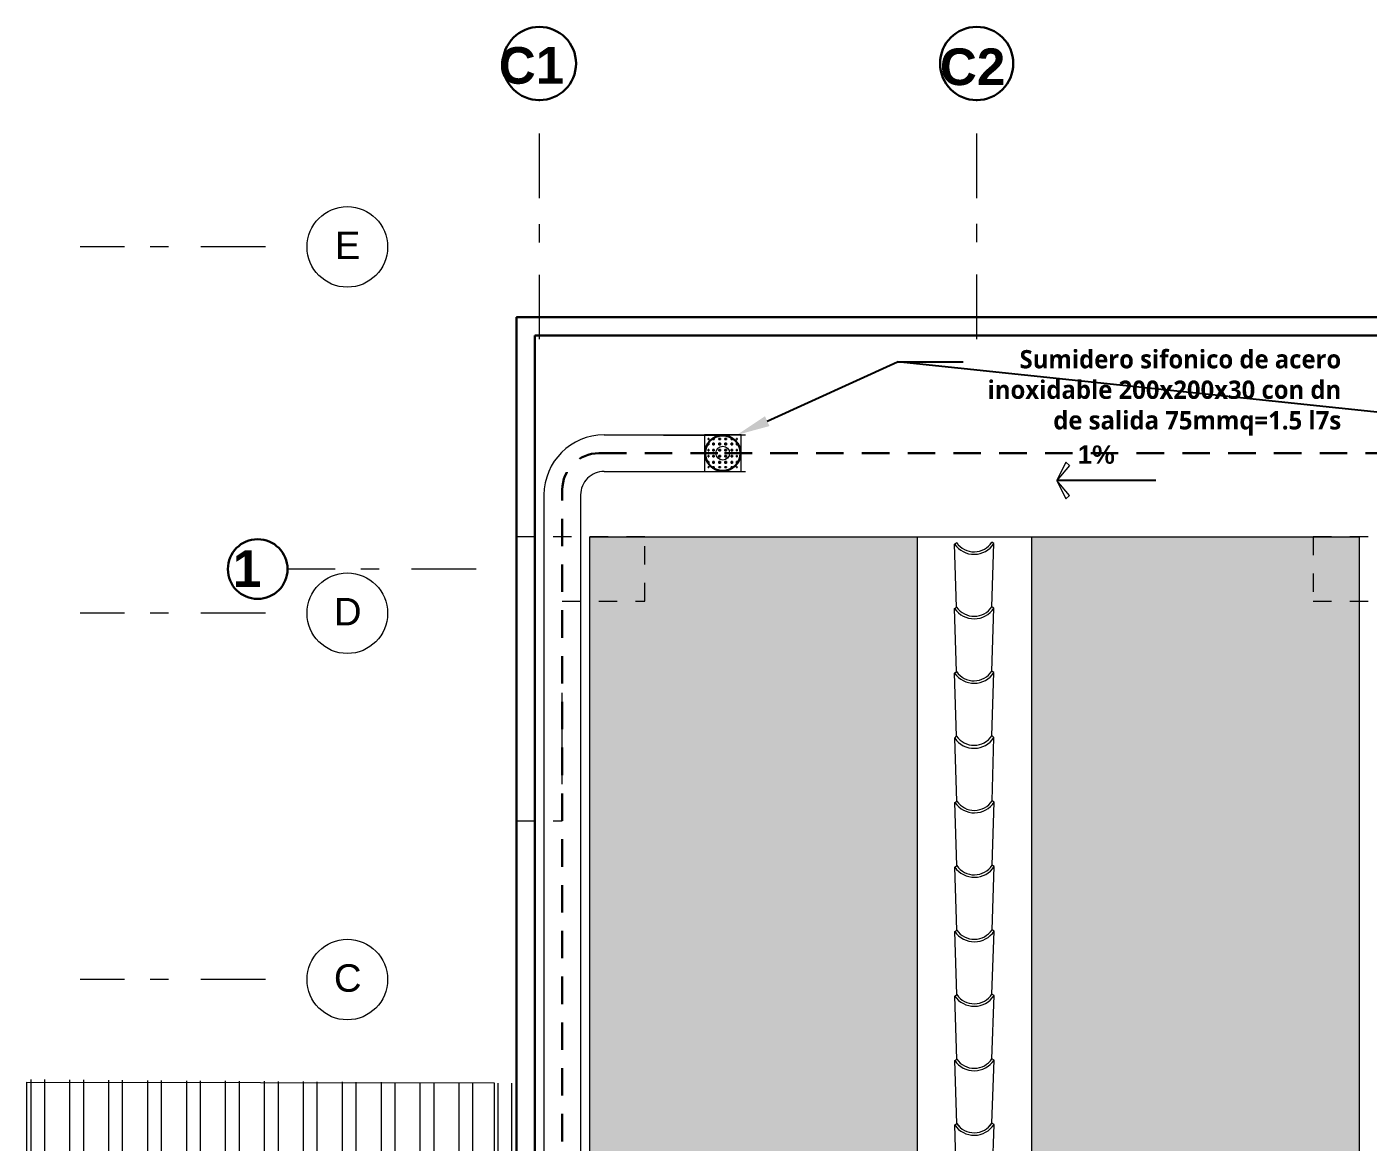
# Model space of a CAD drawing. Header units: metres. Extents: x 27 to 147, y -173 to 8.
# Drawn here: x 52.25 to 59.58, y -12.35 to -6.26 of the extents above; entities that cross this region are included whole.
import ezdxf
from ezdxf import colors
from ezdxf.entities.mleader import LeaderData, LeaderLine
from ezdxf.math import Vec2, Vec3

# ---------------------------------------------------------------- set-up
doc = ezdxf.new("R2010")
doc.units = ezdxf.units.M
for name, pattern in [('CENTER2', [28.575000000000003, 19.05, -3.175000000000001, 3.175000000000001, -3.175000000000001]), ('DASHED2', [0.375, 0.25, -0.125]), ('Dot & Dashed', [0.670277762413025, 0.352777767181396, -0.176388883590699, 0, -0.14111111164093]), ('HIDDEN2', [0.1875, 0.125, -0.0625])]:
    doc.linetypes.add(name, pattern=pattern)
for name, color, linetype, lineweight in [('2D Drafting - General_Pen_No__46', 7, 'Continuous', 25), ('Cotas varias El', 253, 'Continuous', 13), ('Drawing & Figure_Pen_No__1', 7, 'Continuous', 13), ('Equipamiento SR', 23, 'Continuous', 0), ('GRAFO 0 BLANCO', 7, 'Continuous', 0), ('grafo 2', 31, 'Continuous', 20), ('GRAFO 3', 22, 'Continuous', 30), ('GRAFO 4', 7, 'Continuous', 30), ('GRAFO01', 7, 'Continuous', 0), ('GRfo 3', 7, 'Continuous', 30), ('I.S. CANALETAS', 12, 'Continuous', 0), ('Interior - Mobiliario', 7, 'Continuous', 5), ('letras sr', 7, 'Continuous', 5), ('linea0016', 144, 'HIDDEN2', 9), ('Lineas Referencia', 73, 'Continuous', 13), ('Mobiliario interno', 251, 'Continuous', 0), ('teja andina', 252, 'Continuous', 0), ('TEJAS ANDINA', 253, 'Continuous', 0)]:
    doc.layers.add(name, color=color, linetype=linetype, lineweight=lineweight)
for name, color, linetype, lineweight, true_color in [('Drawing & Figure_Pen_No__167', 7, 'Continuous', 13, 0x6a6a6a), ('Interior - Mobiliario _Pluma_Nº__3', 7, 'Continuous', 18, 0xff6600), ('Mobiliario', 7, 'Continuous', 0, 0x7f7f7f)]:
    doc.layers.add(name, color=color, linetype=linetype, lineweight=lineweight, true_color=true_color)
doc.styles.add('GENERATED_STYLE_1', font='arialbd.ttf')
doc.styles.add('GENERATED_STYLE_2', font='arial.ttf')
doc.styles.get("Standard").update_dxf_attribs({"font": 'arial.ttf'})

# ---------------------------------------------------------------- blocks, each defined once
blk = doc.blocks.new('A$C295C7585')
at = {"layer": 'Mobiliario', "lineweight": 15}
for p, q in [((1.374978025502969, 3.076203088460716), (1.513853283491699, 3.40416242087349)), ((1.513853283491699, 3.40416242087349), (1.527648820229842, 3.406546360073889)), ((1.556330874160267, 2.995064099900674), (1.716417933508637, 3.313533070731637)), ((1.716417933508637, 3.313533070731637), (1.70900166888714, 3.325407371513847)), ((1.222307230775641, 2.745859816847769), (1.36118248876528, 3.073819149260316)), ((1.36118248876528, 3.073819149260316), (1.374978025502969, 3.076203088460716)), ((1.403660079433394, 2.6647208282875), (1.563747138781764, 2.983189799118463)), ((1.563747138781764, 2.983189799118463), (1.556330874160267, 2.995064099900674)), ((1.069636436049223, 2.415516545234141), (1.208511694038407, 2.743475877646915)), ((1.208511694038407, 2.743475877646915), (1.222307230776096, 2.745859816847542)), ((1.250989284706975, 2.334377556673871), (1.411076344054891, 2.652846527505289)), ((1.411076344054891, 2.652846527505289), (1.403660079433394, 2.6647208282875)), ((0.9169656413223493, 2.085173273620967), (1.055840899311079, 2.413132606033741)), ((1.055840899311079, 2.413132606033741), (1.069636436048768, 2.415516545234595)), ((1.098318489980102, 2.004034285060698), (1.258405549328472, 2.322503255891888)), ((1.258405549328472, 2.322503255891888), (1.25098928470652, 2.334377556674326)), ((0.7650785429282223, 1.751017721853714), (0.9031190902182971, 2.079350511766734)), ((0.9031190902182971, 2.079350511766734), (0.9169656413223493, 2.085173273620967)), ((0.94643139158552, 1.66987873329299), (1.10492039455994, 1.989062689736784)), ((1.10492039455994, 1.989062689736784), (1.098439325062163, 2.004274668164622)), ((0.612407748201349, 1.420674450239858), (0.7512830061905333, 1.748633782652632)), ((0.7512830061905333, 1.748633782652632), (0.7650785429282223, 1.751017721853486)), ((0.953847656207472, 1.658004432511007), (0.94643139158552, 1.66987873329299)), ((0.7937605968586467, 1.339535461679816), (0.953847656207472, 1.658004432511007)), ((0.4597369534749305, 1.090331178626684), (0.5986122114636601, 1.418290511039459)), ((0.5986122114636601, 1.418290511039459), (0.6124077482018038, 1.420674450240085)), ((0.6410898021322282, 1.009192190066642), (0.8011768614805987, 1.327661160897833)), ((0.8011768614805987, 1.327661160897833), (0.7937605968591015, 1.339535461679816)), ((0.3070661587476025, 0.7599879070137376), (0.4459414167367868, 1.087947239426285)), ((0.4459414167367868, 1.087947239426285), (0.4597369534749305, 1.090331178626911)), ((0.4884190074053549, 0.6788489184534683), (0.6485060667537255, 0.997317889284659)), ((0.6485060667537255, 0.997317889284659), (0.6410898021322282, 1.009192190066642)), ((0.1543953640207292, 0.4296446354001091), (0.2932706220099135, 0.757603967813111)), ((0.2932706220099135, 0.757603967813111), (0.3070661587480572, 0.7599879070135103)), ((0.3357482126784817, 0.3485056468398398), (0.4958352720268522, 0.6669746176712579)), ((0.4958352720268522, 0.6669746176712579), (0.4884190074053549, 0.6788489184534683)), ((0.001724569293855893, 0.09930136378693533), (0.1405998272830402, 0.4272606961997099)), ((0.1405998272830402, 0.4272606961997099), (0.1543953640207292, 0.4296446354007912)), ((0.1830774179516084, 0.01816237522666597), (0.3431644773004336, 0.3366313460578567)), ((0.3431644773004336, 0.3366313460578567), (0.3357482126784817, 0.3485056468402945))]:
    blk.add_line(p, q, dxfattribs=at)
for centre, radius, start, end in [((1.64559542193274, 3.42692813519011), 0.1336946849706216, 189.8041789864884, 301.9874291323811), ((1.64559542193274, 3.42692813519011), 0.1196946849706216, 189.8041789864884, 301.9874291323811), ((1.492924627205866, 3.096584863576936), 0.1336946849706216, 189.8041789864884, 301.9874291323811), ((1.492924627205866, 3.096584863576936), 0.1196946849706216, 189.8041789864884, 301.9874291323811), ((1.340253832479448, 2.766241591963535), 0.1336946849706216, 189.8041789864884, 301.9874291323811), ((1.340253832479448, 2.766241591963535), 0.1196946849706216, 189.8041789864884, 301.9874291323811), ((1.187583037752574, 2.435898320350134), 0.1336946849706216, 189.8041789864884, 301.9874291323811), ((1.187583037752574, 2.435898320350134), 0.1196946849706216, 189.8041789864884, 301.9874291323811), ((1.034204698330086, 2.101672659223368), 0.1329726096647947, 189.6640148896703, 302.1275932302208), ((1.034912243024337, 2.105555048736051), 0.1196946849706216, 189.8041789864884, 301.9874291323811), ((0.8830251446311195, 1.77139949696948), 0.1336946849706216, 189.8041789864884, 301.9874291323811), ((0.8830251446311195, 1.77139949696948), 0.1196946849706216, 189.8041789864884, 301.9874291323811), ((0.7303543499047009, 1.441056225356306), 0.1336946849706216, 189.8041789864884, 301.9874291323811), ((0.7303543499047009, 1.441056225356306), 0.1196946849706216, 189.8041789864884, 301.9874291323811), ((0.5776835551778277, 1.110712953743132), 0.1336946849706216, 189.8041789864884, 301.9874291323811), ((0.5776835551778277, 1.110712953743132), 0.1196946849706216, 189.8041789864884, 301.9874291323811), ((0.4250127604509544, 0.7803696821295034), 0.1336946849706216, 189.8041789864884, 301.9874291323811), ((0.4250127604509544, 0.7803696821295034), 0.1196946849706216, 189.8041789864884, 301.9874291323811), ((0.2723419657240811, 0.4500264105163296), 0.1336946849706216, 189.8041789864884, 301.9874291323811), ((0.2723419657240811, 0.4500264105163296), 0.1196946849706216, 189.8041789864884, 301.9874291323811), ((0.1196711709962983, 0.119683138902019), 0.1196946849706216, 189.8041789864884, 301.9874291323811)]:
    blk.add_arc(centre, radius, start, end, dxfattribs=at)
blk = doc.blocks.new('Red 18')
at = {"layer": 'GRAFO 0 BLANCO', "linetype": 'Continuous'}
for p, q in [((0.05, 0.2041666666666667), (0.04583333333333334, 0.2041666666666667)), ((0.04583333333333334, 0.2041666666666667), (0.04583333333333334, 0.2)), ((0.04583333333333334, 0.2), (0.04583333333333334, 0.2041666666666667)), ((0.04583333333333334, 0.2041666666666667), (0.05, 0.2041666666666667)), ((0.04583333333333334, 0.2), (0.05, 0.2)), ((0.05, 0.2), (0.04583333333333334, 0.2)), ((0.05, 0.1791666666666666), (0.04583333333333334, 0.1791666666666666)), ((0.04583333333333334, 0.1791666666666666), (0.04583333333333334, 0.1708333333333333)), ((0.04583333333333334, 0.1708333333333333), (0.04583333333333334, 0.1791666666666666)), ((0.04583333333333334, 0.1791666666666666), (0.05, 0.1791666666666666)), ((0.04583333333333334, 0.1708333333333333), (0.05, 0.1708333333333333)), ((0.05, 0.1708333333333333), (0.04583333333333334, 0.1708333333333333)), ((0.05, 0.2), (0.05, 0.2041666666666667)), ((0.05, 0.2041666666666667), (0.05, 0.2)), ((0.05, 0.1708333333333333), (0.05, 0.1791666666666666)), ((0.05, 0.1791666666666666), (0.05, 0.1708333333333333)), ((0.07916666666666668, 0.2041666666666667), (0.07083333333333333, 0.2041666666666667)), ((0.07083333333333333, 0.2041666666666667), (0.07083333333333333, 0.2)), ((0.07083333333333333, 0.2041666666666667), (0.07916666666666668, 0.2041666666666667)), ((0.07083333333333333, 0.2), (0.07083333333333333, 0.2041666666666667)), ((0.07083333333333333, 0.2), (0.07916666666666668, 0.2)), ((0.07916666666666668, 0.2), (0.07083333333333333, 0.2)), ((0.07916666666666668, 0.1791666666666666), (0.07083333333333333, 0.1791666666666666)), ((0.07083333333333333, 0.1791666666666666), (0.07083333333333333, 0.1708333333333333)), ((0.07083333333333333, 0.1708333333333333), (0.07083333333333333, 0.1791666666666666)), ((0.07083333333333333, 0.1791666666666666), (0.07916666666666668, 0.1791666666666666)), ((0.07083333333333333, 0.1708333333333333), (0.07916666666666668, 0.1708333333333333)), ((0.07916666666666668, 0.1708333333333333), (0.07083333333333333, 0.1708333333333333)), ((0.07916666666666668, 0.2), (0.07916666666666668, 0.2041666666666667)), ((0.07916666666666668, 0.2041666666666667), (0.07916666666666668, 0.2)), ((0.07916666666666668, 0.1708333333333333), (0.07916666666666668, 0.1791666666666666)), ((0.07916666666666668, 0.1791666666666666), (0.07916666666666668, 0.1708333333333333)), ((0.1125, 0.2041666666666667), (0.1041666666666667, 0.2041666666666667)), ((0.1041666666666667, 0.2041666666666667), (0.1041666666666667, 0.2)), ((0.1041666666666667, 0.2041666666666667), (0.1125, 0.2041666666666667)), ((0.1041666666666667, 0.2), (0.1041666666666667, 0.2041666666666667)), ((0.1041666666666667, 0.2), (0.1125, 0.2)), ((0.1125, 0.2), (0.1041666666666667, 0.2)), ((0.1125, 0.1791666666666666), (0.1041666666666667, 0.1791666666666666)), ((0.1041666666666667, 0.1791666666666666), (0.1041666666666667, 0.1708333333333333)), ((0.1041666666666667, 0.1708333333333333), (0.1041666666666667, 0.1791666666666666)), ((0.1041666666666667, 0.1791666666666666), (0.1125, 0.1791666666666666)), ((0.1041666666666667, 0.1708333333333333), (0.1125, 0.1708333333333333)), ((0.1125, 0.1708333333333333), (0.1041666666666667, 0.1708333333333333)), ((0.1125, 0.2), (0.1125, 0.2041666666666667)), ((0.1125, 0.2041666666666667), (0.1125, 0.2)), ((0.1125, 0.1708333333333333), (0.1125, 0.1791666666666666)), ((0.1125, 0.1791666666666666), (0.1125, 0.1708333333333333)), ((0.1458333333333333, 0.2041666666666667), (0.1375, 0.2041666666666667)), ((0.1375, 0.2041666666666667), (0.1375, 0.2)), ((0.1375, 0.2041666666666667), (0.1458333333333333, 0.2041666666666667)), ((0.1375, 0.2), (0.1375, 0.2041666666666667)), ((0.1375, 0.2), (0.1458333333333333, 0.2)), ((0.1458333333333333, 0.2), (0.1375, 0.2)), ((0.1458333333333333, 0.1791666666666666), (0.1375, 0.1791666666666666)), ((0.1375, 0.1791666666666666), (0.1375, 0.1708333333333333)), ((0.1375, 0.1708333333333333), (0.1375, 0.1791666666666666)), ((0.1375, 0.1791666666666666), (0.1458333333333333, 0.1791666666666666)), ((0.1375, 0.1708333333333333), (0.1458333333333333, 0.1708333333333333)), ((0.1458333333333333, 0.1708333333333333), (0.1375, 0.1708333333333333)), ((0.1458333333333333, 0.2), (0.1458333333333333, 0.2041666666666667)), ((0.1458333333333333, 0.2041666666666667), (0.1458333333333333, 0.2)), ((0.1458333333333333, 0.1708333333333333), (0.1458333333333333, 0.1791666666666666)), ((0.1458333333333333, 0.1791666666666666), (0.1458333333333333, 0.1708333333333333)), ((0.1791666666666666, 0.2041666666666667), (0.1708333333333333, 0.2041666666666667)), ((0.1708333333333333, 0.2041666666666667), (0.1708333333333333, 0.2)), ((0.1708333333333333, 0.2041666666666667), (0.1791666666666666, 0.2041666666666667)), ((0.1708333333333333, 0.2), (0.1708333333333333, 0.2041666666666667)), ((0.1708333333333333, 0.2), (0.1791666666666666, 0.2)), ((0.1791666666666666, 0.2), (0.1708333333333333, 0.2)), ((0.1791666666666666, 0.1791666666666666), (0.1708333333333333, 0.1791666666666666)), ((0.1708333333333333, 0.1791666666666666), (0.1708333333333333, 0.1708333333333333)), ((0.1708333333333333, 0.1708333333333333), (0.1708333333333333, 0.1791666666666666)), ((0.1708333333333333, 0.1791666666666666), (0.1791666666666666, 0.1791666666666666)), ((0.1708333333333333, 0.1708333333333333), (0.1791666666666666, 0.1708333333333333)), ((0.1791666666666666, 0.1708333333333333), (0.1708333333333333, 0.1708333333333333)), ((0.1791666666666666, 0.2), (0.1791666666666666, 0.2041666666666667)), ((0.1791666666666666, 0.2041666666666667), (0.1791666666666666, 0.2)), ((0.1791666666666666, 0.1708333333333333), (0.1791666666666666, 0.1791666666666666)), ((0.1791666666666666, 0.1791666666666666), (0.1791666666666666, 0.1708333333333333)), ((0.2041666666666667, 0.2041666666666667), (0.2, 0.2041666666666667)), ((0.2, 0.2041666666666667), (0.2, 0.2)), ((0.2, 0.2), (0.2, 0.2041666666666667)), ((0.2, 0.2041666666666667), (0.2041666666666667, 0.2041666666666667)), ((0.2, 0.2), (0.2041666666666667, 0.2)), ((0.2041666666666667, 0.2), (0.2, 0.2)), ((0.2041666666666667, 0.1791666666666666), (0.2, 0.1791666666666666)), ((0.2, 0.1791666666666666), (0.2, 0.1708333333333333)), ((0.2, 0.1708333333333333), (0.2, 0.1791666666666666)), ((0.2, 0.1791666666666666), (0.2041666666666667, 0.1791666666666666)), ((0.2, 0.1708333333333333), (0.2041666666666667, 0.1708333333333333)), ((0.2041666666666667, 0.1708333333333333), (0.2, 0.1708333333333333)), ((0.2041666666666667, 0.2), (0.2041666666666667, 0.2041666666666667)), ((0.2041666666666667, 0.2041666666666667), (0.2041666666666667, 0.2)), ((0.2041666666666667, 0.1708333333333333), (0.2041666666666667, 0.1791666666666666)), ((0.2041666666666667, 0.1791666666666666), (0.2041666666666667, 0.1708333333333333)), ((0.05, 0.1458333333333333), (0.04583333333333334, 0.1458333333333333)), ((0.04583333333333334, 0.1458333333333333), (0.04583333333333334, 0.1375)), ((0.04583333333333334, 0.1375), (0.04583333333333334, 0.1458333333333333)), ((0.04583333333333334, 0.1458333333333333), (0.05, 0.1458333333333333)), ((0.04583333333333334, 0.1375), (0.05, 0.1375)), ((0.05, 0.1375), (0.04583333333333334, 0.1375)), ((0.05, 0.1125), (0.04583333333333334, 0.1125)), ((0.04583333333333334, 0.1125), (0.04583333333333334, 0.1041666666666667)), ((0.04583333333333334, 0.1041666666666667), (0.04583333333333334, 0.1125)), ((0.04583333333333334, 0.1125), (0.05, 0.1125)), ((0.04583333333333334, 0.1041666666666667), (0.05, 0.1041666666666667)), ((0.05, 0.1041666666666667), (0.04583333333333334, 0.1041666666666667)), ((0.05, 0.07916666666666668), (0.04583333333333334, 0.07916666666666668)), ((0.04583333333333334, 0.07916666666666668), (0.04583333333333334, 0.07083333333333333)), ((0.04583333333333334, 0.07083333333333333), (0.04583333333333334, 0.07916666666666668)), ((0.04583333333333334, 0.07916666666666668), (0.05, 0.07916666666666668)), ((0.05, 0.1375), (0.05, 0.1458333333333333)), ((0.05, 0.1458333333333333), (0.05, 0.1375)), ((0.05, 0.1041666666666667), (0.05, 0.1125)), ((0.05, 0.1125), (0.05, 0.1041666666666667)), ((0.05, 0.07083333333333333), (0.05, 0.07916666666666668)), ((0.05, 0.07916666666666668), (0.05, 0.07083333333333333)), ((0.07916666666666668, 0.1458333333333333), (0.07083333333333333, 0.1458333333333333)), ((0.07083333333333333, 0.1458333333333333), (0.07083333333333333, 0.1375)), ((0.07083333333333333, 0.1375), (0.07083333333333333, 0.1458333333333333)), ((0.07083333333333333, 0.1458333333333333), (0.07916666666666668, 0.1458333333333333)), ((0.07083333333333333, 0.1375), (0.07916666666666668, 0.1375)), ((0.07916666666666668, 0.1375), (0.07083333333333333, 0.1375)), ((0.07916666666666668, 0.1125), (0.07083333333333333, 0.1125)), ((0.07083333333333333, 0.1125), (0.07083333333333333, 0.1041666666666667)), ((0.07083333333333333, 0.1041666666666667), (0.07083333333333333, 0.1125)), ((0.07083333333333333, 0.1125), (0.07916666666666668, 0.1125)), ((0.07083333333333333, 0.1041666666666667), (0.07916666666666668, 0.1041666666666667)), ((0.07916666666666668, 0.1041666666666667), (0.07083333333333333, 0.1041666666666667)), ((0.07916666666666668, 0.07916666666666668), (0.07083333333333333, 0.07916666666666668)), ((0.07083333333333333, 0.07916666666666668), (0.07083333333333333, 0.07083333333333333)), ((0.07083333333333333, 0.07083333333333333), (0.07083333333333333, 0.07916666666666668)), ((0.07083333333333333, 0.07916666666666668), (0.07916666666666668, 0.07916666666666668)), ((0.07916666666666668, 0.1375), (0.07916666666666668, 0.1458333333333333)), ((0.07916666666666668, 0.1458333333333333), (0.07916666666666668, 0.1375)), ((0.07916666666666668, 0.1041666666666667), (0.07916666666666668, 0.1125)), ((0.07916666666666668, 0.1125), (0.07916666666666668, 0.1041666666666667)), ((0.07916666666666668, 0.07083333333333333), (0.07916666666666668, 0.07916666666666668)), ((0.07916666666666668, 0.07916666666666668), (0.07916666666666668, 0.07083333333333333)), ((0.1125, 0.1458333333333333), (0.1041666666666667, 0.1458333333333333)), ((0.1041666666666667, 0.1458333333333333), (0.1041666666666667, 0.1375)), ((0.1041666666666667, 0.1375), (0.1041666666666667, 0.1458333333333333)), ((0.1041666666666667, 0.1458333333333333), (0.1125, 0.1458333333333333)), ((0.1041666666666667, 0.1375), (0.1125, 0.1375)), ((0.1125, 0.1375), (0.1041666666666667, 0.1375)), ((0.1125, 0.1125), (0.1041666666666667, 0.1125)), ((0.1041666666666667, 0.1125), (0.1041666666666667, 0.1041666666666667)), ((0.1041666666666667, 0.1041666666666667), (0.1041666666666667, 0.1125)), ((0.1041666666666667, 0.1125), (0.1125, 0.1125)), ((0.1041666666666667, 0.1041666666666667), (0.1125, 0.1041666666666667)), ((0.1125, 0.1041666666666667), (0.1041666666666667, 0.1041666666666667)), ((0.1125, 0.07916666666666668), (0.1041666666666667, 0.07916666666666668)), ((0.1041666666666667, 0.07916666666666668), (0.1041666666666667, 0.07083333333333333)), ((0.1041666666666667, 0.07083333333333333), (0.1041666666666667, 0.07916666666666668)), ((0.1041666666666667, 0.07916666666666668), (0.1125, 0.07916666666666668)), ((0.1125, 0.1375), (0.1125, 0.1458333333333333)), ((0.1125, 0.1458333333333333), (0.1125, 0.1375)), ((0.1125, 0.1041666666666667), (0.1125, 0.1125)), ((0.1125, 0.1125), (0.1125, 0.1041666666666667)), ((0.1125, 0.07083333333333333), (0.1125, 0.07916666666666668)), ((0.1125, 0.07916666666666668), (0.1125, 0.07083333333333333)), ((0.1458333333333333, 0.1458333333333333), (0.1375, 0.1458333333333333)), ((0.1375, 0.1458333333333333), (0.1375, 0.1375)), ((0.1375, 0.1375), (0.1375, 0.1458333333333333)), ((0.1375, 0.1458333333333333), (0.1458333333333333, 0.1458333333333333)), ((0.1375, 0.1375), (0.1458333333333333, 0.1375)), ((0.1458333333333333, 0.1375), (0.1375, 0.1375)), ((0.1458333333333333, 0.1125), (0.1375, 0.1125)), ((0.1375, 0.1125), (0.1375, 0.1041666666666667)), ((0.1375, 0.1041666666666667), (0.1375, 0.1125)), ((0.1375, 0.1125), (0.1458333333333333, 0.1125)), ((0.1375, 0.1041666666666667), (0.1458333333333333, 0.1041666666666667)), ((0.1458333333333333, 0.1041666666666667), (0.1375, 0.1041666666666667)), ((0.1458333333333333, 0.07916666666666668), (0.1375, 0.07916666666666668)), ((0.1375, 0.07916666666666668), (0.1375, 0.07083333333333333)), ((0.1375, 0.07083333333333333), (0.1375, 0.07916666666666668)), ((0.1375, 0.07916666666666668), (0.1458333333333333, 0.07916666666666668)), ((0.1458333333333333, 0.1375), (0.1458333333333333, 0.1458333333333333)), ((0.1458333333333333, 0.1458333333333333), (0.1458333333333333, 0.1375)), ((0.1458333333333333, 0.1041666666666667), (0.1458333333333333, 0.1125)), ((0.1458333333333333, 0.1125), (0.1458333333333333, 0.1041666666666667)), ((0.1458333333333333, 0.07083333333333333), (0.1458333333333333, 0.07916666666666668)), ((0.1458333333333333, 0.07916666666666668), (0.1458333333333333, 0.07083333333333333)), ((0.1791666666666666, 0.1458333333333333), (0.1708333333333333, 0.1458333333333333)), ((0.1708333333333333, 0.1458333333333333), (0.1708333333333333, 0.1375)), ((0.1708333333333333, 0.1375), (0.1708333333333333, 0.1458333333333333)), ((0.1708333333333333, 0.1458333333333333), (0.1791666666666666, 0.1458333333333333)), ((0.1708333333333333, 0.1375), (0.1791666666666666, 0.1375)), ((0.1791666666666666, 0.1375), (0.1708333333333333, 0.1375)), ((0.1791666666666666, 0.1125), (0.1708333333333333, 0.1125)), ((0.1708333333333333, 0.1125), (0.1708333333333333, 0.1041666666666667)), ((0.1708333333333333, 0.1041666666666667), (0.1708333333333333, 0.1125)), ((0.1708333333333333, 0.1125), (0.1791666666666666, 0.1125)), ((0.1708333333333333, 0.1041666666666667), (0.1791666666666666, 0.1041666666666667)), ((0.1791666666666666, 0.1041666666666667), (0.1708333333333333, 0.1041666666666667)), ((0.1791666666666666, 0.07916666666666668), (0.1708333333333333, 0.07916666666666668)), ((0.1708333333333333, 0.07916666666666668), (0.1708333333333333, 0.07083333333333333)), ((0.1708333333333333, 0.07083333333333333), (0.1708333333333333, 0.07916666666666668)), ((0.1708333333333333, 0.07916666666666668), (0.1791666666666666, 0.07916666666666668)), ((0.1791666666666666, 0.1375), (0.1791666666666666, 0.1458333333333333)), ((0.1791666666666666, 0.1458333333333333), (0.1791666666666666, 0.1375)), ((0.1791666666666666, 0.1041666666666667), (0.1791666666666666, 0.1125)), ((0.1791666666666666, 0.1125), (0.1791666666666666, 0.1041666666666667)), ((0.1791666666666666, 0.07083333333333333), (0.1791666666666666, 0.07916666666666668)), ((0.1791666666666666, 0.07916666666666668), (0.1791666666666666, 0.07083333333333333)), ((0.2041666666666667, 0.1458333333333333), (0.2, 0.1458333333333333)), ((0.2, 0.1458333333333333), (0.2, 0.1375)), ((0.2, 0.1375), (0.2, 0.1458333333333333)), ((0.2, 0.1458333333333333), (0.2041666666666667, 0.1458333333333333)), ((0.2, 0.1375), (0.2041666666666667, 0.1375)), ((0.2041666666666667, 0.1375), (0.2, 0.1375)), ((0.2041666666666667, 0.1125), (0.2, 0.1125)), ((0.2, 0.1125), (0.2, 0.1041666666666667)), ((0.2, 0.1041666666666667), (0.2, 0.1125)), ((0.2, 0.1125), (0.2041666666666667, 0.1125)), ((0.2, 0.1041666666666667), (0.2041666666666667, 0.1041666666666667)), ((0.2041666666666667, 0.1041666666666667), (0.2, 0.1041666666666667)), ((0.2041666666666667, 0.07916666666666668), (0.2, 0.07916666666666668)), ((0.2, 0.07916666666666668), (0.2, 0.07083333333333333)), ((0.2, 0.07083333333333333), (0.2, 0.07916666666666668)), ((0.2, 0.07916666666666668), (0.2041666666666667, 0.07916666666666668)), ((0.2041666666666667, 0.1375), (0.2041666666666667, 0.1458333333333333)), ((0.2041666666666667, 0.1458333333333333), (0.2041666666666667, 0.1375)), ((0.2041666666666667, 0.1041666666666667), (0.2041666666666667, 0.1125)), ((0.2041666666666667, 0.1125), (0.2041666666666667, 0.1041666666666667)), ((0.2041666666666667, 0.07083333333333333), (0.2041666666666667, 0.07916666666666668)), ((0.2041666666666667, 0.07916666666666668), (0.2041666666666667, 0.07083333333333333)), ((0.04583333333333334, 0.07083333333333333), (0.05, 0.07083333333333333)), ((0.05, 0.07083333333333333), (0.04583333333333334, 0.07083333333333333)), ((0.05, 0.05), (0.04583333333333334, 0.05)), ((0.04583333333333334, 0.05), (0.04583333333333334, 0.04583333333333334)), ((0.04583333333333334, 0.04583333333333334), (0.04583333333333334, 0.05)), ((0.04583333333333334, 0.05), (0.05, 0.05)), ((0.04583333333333334, 0.04583333333333334), (0.05, 0.04583333333333334)), ((0.05, 0.04583333333333334), (0.04583333333333334, 0.04583333333333334)), ((0.05, 0.04583333333333334), (0.05, 0.05)), ((0.05, 0.05), (0.05, 0.04583333333333334)), ((0.07083333333333333, 0.07083333333333333), (0.07916666666666668, 0.07083333333333333)), ((0.07916666666666668, 0.07083333333333333), (0.07083333333333333, 0.07083333333333333)), ((0.07916666666666668, 0.05), (0.07083333333333333, 0.05)), ((0.07083333333333333, 0.05), (0.07083333333333333, 0.04583333333333334)), ((0.07083333333333333, 0.05), (0.07916666666666668, 0.05)), ((0.07083333333333333, 0.04583333333333334), (0.07083333333333333, 0.05)), ((0.07083333333333333, 0.04583333333333334), (0.07916666666666668, 0.04583333333333334)), ((0.07916666666666668, 0.04583333333333334), (0.07083333333333333, 0.04583333333333334)), ((0.07916666666666668, 0.04583333333333334), (0.07916666666666668, 0.05)), ((0.07916666666666668, 0.05), (0.07916666666666668, 0.04583333333333334)), ((0.1041666666666667, 0.07083333333333333), (0.1125, 0.07083333333333333)), ((0.1125, 0.07083333333333333), (0.1041666666666667, 0.07083333333333333)), ((0.1125, 0.05), (0.1041666666666667, 0.05)), ((0.1041666666666667, 0.05), (0.1041666666666667, 0.04583333333333334)), ((0.1041666666666667, 0.05), (0.1125, 0.05)), ((0.1041666666666667, 0.04583333333333334), (0.1041666666666667, 0.05)), ((0.1041666666666667, 0.04583333333333334), (0.1125, 0.04583333333333334)), ((0.1125, 0.04583333333333334), (0.1041666666666667, 0.04583333333333334)), ((0.1125, 0.04583333333333334), (0.1125, 0.05)), ((0.1125, 0.05), (0.1125, 0.04583333333333334)), ((0.1375, 0.07083333333333333), (0.1458333333333333, 0.07083333333333333)), ((0.1458333333333333, 0.07083333333333333), (0.1375, 0.07083333333333333)), ((0.1458333333333333, 0.05), (0.1375, 0.05)), ((0.1375, 0.05), (0.1375, 0.04583333333333334)), ((0.1375, 0.05), (0.1458333333333333, 0.05)), ((0.1375, 0.04583333333333334), (0.1375, 0.05)), ((0.1375, 0.04583333333333334), (0.1458333333333333, 0.04583333333333334)), ((0.1458333333333333, 0.04583333333333334), (0.1375, 0.04583333333333334)), ((0.1458333333333333, 0.04583333333333334), (0.1458333333333333, 0.05)), ((0.1458333333333333, 0.05), (0.1458333333333333, 0.04583333333333334)), ((0.1708333333333333, 0.07083333333333333), (0.1791666666666666, 0.07083333333333333)), ((0.1791666666666666, 0.07083333333333333), (0.1708333333333333, 0.07083333333333333)), ((0.1791666666666666, 0.05), (0.1708333333333333, 0.05)), ((0.1708333333333333, 0.05), (0.1708333333333333, 0.04583333333333334)), ((0.1708333333333333, 0.05), (0.1791666666666666, 0.05)), ((0.1708333333333333, 0.04583333333333334), (0.1708333333333333, 0.05)), ((0.1708333333333333, 0.04583333333333334), (0.1791666666666666, 0.04583333333333334)), ((0.1791666666666666, 0.04583333333333334), (0.1708333333333333, 0.04583333333333334)), ((0.1791666666666666, 0.04583333333333334), (0.1791666666666666, 0.05)), ((0.1791666666666666, 0.05), (0.1791666666666666, 0.04583333333333334)), ((0.2, 0.07083333333333333), (0.2041666666666667, 0.07083333333333333)), ((0.2041666666666667, 0.07083333333333333), (0.2, 0.07083333333333333)), ((0.2041666666666667, 0.05), (0.2, 0.05)), ((0.2, 0.05), (0.2, 0.04583333333333334)), ((0.2, 0.04583333333333334), (0.2, 0.05)), ((0.2, 0.05), (0.2041666666666667, 0.05)), ((0.2, 0.04583333333333334), (0.2041666666666667, 0.04583333333333334)), ((0.2041666666666667, 0.04583333333333334), (0.2, 0.04583333333333334)), ((0.2041666666666667, 0.04583333333333334), (0.2041666666666667, 0.05)), ((0.2041666666666667, 0.05), (0.2041666666666667, 0.04583333333333334))]:
    blk.add_line(p, q, dxfattribs=at)
at = {"layer": 'GRAFO01'}
blk.add_lwpolyline([(0.02500000000000005, 0.02500000000000141), (0.2250000000000001, 0.02500000000000141), (0.2250000000000001, 0.2250000000000014), (0.02500000000000005, 0.2250000000000014)], close=True, dxfattribs=at)
at = {"layer": 'Interior - Mobiliario _Pluma_Nº__3', "linetype": 'Continuous'}
for p, q in [((0.2250000000000001, 0.2250000000000014), (0.02500000000000005, 0.2250000000000014)), ((0.02500000000000005, 0.2250000000000014), (0.02500000000000005, 0.02500000000000141)), ((0.2250000000000001, 0.02500000000000141), (0.2250000000000001, 0.2250000000000014)), ((0.02500000000000005, 0.02500000000000141), (0.2250000000000001, 0.02500000000000141))]:
    blk.add_line(p, q, dxfattribs=at)
blk = doc.blocks.new('FLECHA')
at = {"layer": 'grafo 2', "ltscale": 0.05}
for p, q in [((674350.4068813783, 8489809.493097022, -2.952000000000225), (674350.3571751671, 8489809.392813733, -2.952000000000225)), ((674350.4068813783, 8489809.493097022, -2.952000000000225), (674350.4259006998, 8489809.474077702, -2.952000000000225)), ((674350.4259006998, 8489809.474077702, -2.952000000000225), (674350.3571751671, 8489809.392813733, -2.952000000000225)), ((674350.4259006998, 8489809.311549768, -2.952000000000225), (674350.3571751671, 8489809.392813733, -2.952000000000225)), ((674350.4068813783, 8489809.292530447, -2.952000000000225), (674350.4259006998, 8489809.311549768, -2.952000000000225))]:
    blk.add_line(p, q, dxfattribs=at)
at = {"layer": 'grafo 2', "lineweight": 25}
blk.add_line((674350.8988359317, 8489809.392813733, -2.952000000000225), (674350.3571751671, 8489809.392813733, -2.952000000000225), dxfattribs=at)
at = {"layer": 'grafo 2'}
blk.add_line((674350.3571751671, 8489809.392813733, -2.952000000000225), (674350.4068813783, 8489809.292530447, -2.952000000000225), dxfattribs=at)

msp = doc.modelspace()

# ---------------------------------------------------------------- hatches: boundary and pattern name
at = {"layer": 'Mobiliario interno'}
h = msp.add_hatch(dxfattribs=at)
h.set_pattern_fill('STEEL', color=256, scale=1.7, angle=45)
h.set_pattern_definition([(90, (294.3893637392686, 291.3369056185978), (-0.2125000000000001, 0), []), (90, (294.3142336437675, 291.4120357140989), (-0.2125000000000001, 0), [])])
edge = h.paths.add_edge_path()
edge.add_line((55.02742397785779, -15.47016255441824), (54.92742548599577, -19.59405939447521))
edge.add_line((54.92742548599577, -19.59405939447521), (52.25376764316729, -19.58997995407657))
edge.add_line((52.25376764316729, -19.58997995407657), (52.25376764316729, -17.50620412030423))
edge.add_line((52.25376764316729, -17.50620412030423), (52.2537676431673, -15.40743424096789))
edge.add_line((52.2537676431673, -15.40743424096789), (52.2537676431673, -12.00539878051458))
edge.add_line((52.2537676431673, -12.00539878051458), (55.02742397755139, -12.02763023794447))
edge.add_line((55.02742397755139, -12.02763023794447), (55.0181834804871, -15.4701625544082))
at = {"layer": 'TEJAS ANDINA'}
h = msp.add_hatch(dxfattribs=at)
h.set_pattern_fill('SPANTIL1', color=256, scale=0.2, angle=270, pattern_type=2)
h.set_pattern_definition([(184.9697, (-117.1735983808849, 90.49668486136608), (2.400000210303527, 0.1999982614014097), [0.1846944, -4.4326642]), (90, (-117.3575983808848, 90.48068486136606), (-0.2, 0.2000000000000001), [0.016, -0.184]), (270, (-117.3735983808848, 90.68068486136605), (0.2, -0.2), [0.05600000000000001, -0.144]), (0, (-117.3735983808848, 90.62468486136606), (0.2, 0.2), [0.02, -0.18]), (180, (-117.3535983808848, 90.49668486136608), (-0.2000000000000001, -0.1999999999999999), [0.02, -0.18]), (270, (-117.3735983808848, 90.49668486136608), (0.2, -0.2), [0.016, -0.184]), (270, (-117.3575983808848, 90.68068486136605), (0.2, -0.2), [0.04000000000000001, -0.16]), (355.0303, (-117.3575983808848, 90.64068486136605), (2.400000210303527, -0.1999982614014123), [0.1846944, -4.4326642]), (322.6961, (-117.3475983808848, 90.64068486136605), (-3.400002148337723, 2.599997177976598), [0.0528016, -5.22735]), (288.4349, (-117.3055983808848, 90.60868486136604), (0.1999996806445415, -0.4000000869185923), [0.05059639999999992, -0.5818589999999986]), (251.5651, (-117.2895983808849, 90.56068486136604), (0.1999996806445418, 0.4000000869185922), [0.05059639999999992, -0.5818589999999986]), (217.3039000000001, (-117.3055983808848, 90.51268486136607), (-3.400002148337723, -2.599997177976598), [0.0528016, -5.22735]), (290.2249, (-117.3195983808848, 90.59868486136605), (-0.8000016671195543, 2.199999452866844), [0.04049700000000001, -4.0091944]), (249.7751, (-117.3055983808848, 90.56068486136604), (-0.8000016671195556, -2.199999452866844), [0.04049700000000001, -4.0091944]), (217.4053999999999, (-117.3195983808848, 90.52268486136606), (-2.59999849299601, -2.00000199052301), [0.0428018, -4.237385]), (322.5946, (-117.3535983808848, 90.62468486136606), (-2.599998492996009, 2.000001990523011), [0.0428018, -4.237385])])
h.paths.add_polyline_path([(57.11510313957012, -9.044080488559246), (55.32742397717902, -9.044080488559246), (55.32742397717902, -19.34410254864673), (57.11510313957012, -19.34410254864673)])
h = msp.add_hatch(dxfattribs=at)
h.set_pattern_fill('SPANTIL1', color=256, scale=0.2, angle=90, style=2, pattern_type=2)
h.set_pattern_definition([(4.969699999999973, (-117.5735983808847, 90.86468486136607), (-2.400000210303527, -0.1999982614014101), [0.1846944, -4.4326642]), (270, (-117.3895983808848, 90.88068486136606), (0.2, -0.2000000000000001), [0.016, -0.184]), (90, (-117.3735983808848, 90.68068486136605), (-0.2, 0.2), [0.05600000000000001, -0.144]), (180, (-117.3735983808848, 90.73668486136606), (-0.2, -0.2), [0.02, -0.18]), (0, (-117.3935983808848, 90.86468486136607), (0.2000000000000001, 0.2), [0.02, -0.18]), (90, (-117.3735983808848, 90.86468486136607), (-0.2, 0.2), [0.016, -0.184]), (90, (-117.3895983808848, 90.68068486136605), (-0.2, 0.2), [0.04000000000000001, -0.16]), (175.0303, (-117.3895983808848, 90.72068486136607), (-2.400000210303527, 0.199998261401412), [0.1846943999999996, -4.432664199999989]), (142.6961, (-117.3995983808848, 90.72068486136607), (3.400002148337723, -2.599997177976598), [0.0528016, -5.22735]), (108.4349, (-117.4415983808848, 90.75268486136605), (-0.1999996806445415, 0.4000000869185922), [0.05059639999999993, -0.5818589999999987]), (71.56509999999997, (-117.4575983808847, 90.80068486136605), (-0.1999996806445418, -0.4000000869185922), [0.05059640000000001, -0.581859]), (37.30390000000006, (-117.4415983808848, 90.84868486136605), (3.400002148337723, 2.599997177976598), [0.0528016, -5.22735]), (110.2249, (-117.4275983808848, 90.76268486136607), (0.8000016671195547, -2.199999452866844), [0.04049700000000001, -4.0091944]), (69.7751, (-117.4415983808848, 90.80068486136605), (0.8000016671195552, 2.199999452866844), [0.04049699999999992, -4.009194399999989]), (37.40539999999996, (-117.4275983808848, 90.83868486136606), (2.59999849299601, 2.00000199052301), [0.0428018, -4.237385]), (142.5946, (-117.3935983808848, 90.73668486136606), (2.599998492996009, -2.00000199052301), [0.0428018, -4.237385])])
h.paths.add_polyline_path([(59.52742384987107, -9.044080488559246), (57.7385653369264, -9.044080488559246), (57.7385653369264, -19.34410254864673), (59.52742384987107, -19.34410254864673)])

# ---------------------------------------------------------------- linework, layer by layer
at = {"layer": 'Cotas varias El', "linetype": 'Dot & Dashed'}
for p, q in [((55.05242541568157, -7.964700442907429), (55.05242541568157, -6.659757054164402)), ((57.43989494968037, -7.9642176318672), (57.43989494968037, -6.659274243124173)), ((54.70674711103811, -9.219080447256772), (53.67697682411381, -9.219080447256772))]:
    msp.add_line(p, q, dxfattribs=at)
at = {"layer": 'Cotas varias El'}
for p, q in [((57.11510313957012, -9.04400113371861), (57.11510313957012, -19.34410254873842)), ((57.7385653369264, -9.04400113371861), (57.7385653369264, -19.34410254873842))]:
    msp.add_line(p, q, dxfattribs=at)
at = {"layer": 'Drawing & Figure_Pen_No__167', "color": 251, "linetype": 'Dot & Dashed', "lineweight": 13, "true_color": 0x6a6a6a}
for p, q in [((53.55672159226464, -7.460221104027156), (52.54451907409829, -7.460221104027156)), ((53.55672159226464, -9.460221180690125), (52.54451907409829, -9.460221180690125)), ((53.55672159226464, -11.46022110402716), (52.54451907409829, -11.46022110402716))]:
    msp.add_line(p, q, dxfattribs=at)
at = {"layer": 'Drawing & Figure_Pen_No__167', "color": 251, "linetype": 'CENTER2', "lineweight": 13, "true_color": 0x6a6a6a}
for centre, radius in [((54.00372153960299, -7.460221207091925), 0.2200000000000009), ((54.00372153960117, -9.460221121173133), 0.2200000000000007), ((54.00372153959708, -11.46022114730053), 0.2200000000000009)]:
    msp.add_circle(centre, radius, dxfattribs=at)
at = {"layer": 'Equipamiento SR'}
msp.add_lwpolyline([(55.32742397717902, -9.044080488559246), (59.52742384987107, -9.044080488559246), (59.52742384987107, -19.34410254864673), (55.32742397717902, -19.34410254864673)], close=True, dxfattribs=at)
at = {"layer": 'GRAFO 0 BLANCO', "color": 7}
msp.add_lwpolyline([(54.92742548599577, -15.46700458294015), (54.92742548599577, -15.46700458294015), (54.92742548599577, -19.59405939447521), (52.25376764316729, -19.58997995407657), (52.25376764316729, -14.53828219946922), (52.2537676431673, -13.70641651074124), (52.2537676431673, -12.02128774707802), (54.80547232735876, -12.02447226647723), (54.80547232735876, -15.46700458294015)], dxfattribs=at)
at = {"layer": 'GRAFO 3', "linetype": 'Continuous'}
for centre, radius in [((55.0524242408884, -6.459275052710439), 0.2), ((57.4398937748872, -6.458792241670267), 0.2), ((53.51415275641364, -9.219066777044986), 0.162824068273941)]:
    msp.add_circle(centre, radius, dxfattribs=at)
at = {"layer": 'GRAFO 4', "linetype": 'Continuous'}
msp.add_lwpolyline([(54.92742397717905, -9.044080488478869), (54.92742397717905, -7.84408048847888), (83.72742807929569, -7.84408048847888), (83.72742807929569, -9.044080488478869)], dxfattribs=at)
for points in [[(54.92742397717905, -7.84408048847888), (83.72742807929569, -7.84408048847888), (83.72742808032808, -19.44410254864675), (54.92742397821155, -19.44410254864675)], [(55.02742397718794, -7.944080488478903), (83.62742807930454, -7.944080488478903), (83.62742808031919, -19.34410254864673), (55.02742397820259, -19.34410254864673)]]:
    msp.add_lwpolyline(points, close=True, dxfattribs=at)
at = {"layer": 'GRAFO01', "color": 251, "linetype": 'DASHED2', "lineweight": 9, "ltscale": 0.2}
for points in [[(54.92742397717905, -9.044080488478869), (54.92742397717905, -10.59407996498072), (55.17742397202539, -10.59407996498072), (55.17742397201425, -9.394080436856143), (55.62742399843989, -9.394080436956642), (55.62742399875299, -9.044080488639622)], [(59.27742505686274, -9.394074859193438), (60.37742505684082, -9.394074975613307), (60.37742540586532, -9.044074975655235), (59.2774254058877, -9.044074859235138)]]:
    msp.add_lwpolyline(points, close=True, dxfattribs=at)
at = {"layer": 'GRfo 3'}
msp.add_circle((56.05316312350863, -8.586408488897916), 0.0966952781077453, dxfattribs=at)
at = {"layer": 'I.S. CANALETAS'}
for p, q in [((55.07742474437555, -8.814292803259889), (55.07741939431253, -19.34411556389665)), ((55.27742474437537, -8.81429290487722), (55.27741939431257, -19.34411566551398))]:
    msp.add_line(p, q, dxfattribs=at)
for points in [[(55.40546209392244, -8.4862557870552), (56.05316312350863, -8.489713210790171)], [(55.40546209392232, -8.486255787055768), (56.17816312350863, -8.486256179654106)], [(55.40546199230516, -8.68625578705553), (56.17816312350863, -8.686256179653924)]]:
    msp.add_lwpolyline(points, dxfattribs=at)
for centre in [(56.05316312350863, -8.586408488897916), (56.05316312350863, -8.586408488897916), (56.05338673874883, -8.586294357280622), (56.05338890565884, -8.58627576772352)]:
    msp.add_circle(centre, 0.0375, dxfattribs=at)
for radius, start in [(0.3280371828760507, 89.99997088882778), (0.1280371828760508, 89.99997088877566)]:
    msp.add_arc((55.40546192725139, -8.814292969931216), radius, start, 179.9999708887757, dxfattribs=at)
at = {"layer": 'linea0016', "linetype": 'HIDDEN2', "lineweight": 30, "ltscale": 1.2}
for p, q in [((55.37742359996241, -8.586506316949567), (56.05316312350863, -8.586408488897916)), ((82.46321615978786, -8.586391962570474), (56.05316312350863, -8.586408488897916)), ((55.17742527007465, -19.34410905588931), (55.17742527007465, -8.786506567160245))]:
    msp.add_line(p, q, dxfattribs=at)
at = {"layer": 'linea0016', "linetype": 'HIDDEN2', "lineweight": 30, "ltscale": 0.9}
msp.add_arc((55.3774252700747, -8.786506567160245), 0.2, 90, 180, dxfattribs=at)
at = {"layer": 'teja andina', "lineweight": 15}
for p, q in [((57.31958444754468, -9.08271784862626), (57.33073734866616, -9.075033111874745)), ((57.52268315462516, -9.42488496251076), (57.53425822645522, -9.080245556789066)), ((57.53425822645522, -9.080245556789066), (57.52293130419764, -9.072819709056375)), ((57.33048919909311, -9.427098365329073), (57.31958444754468, -9.08271784862626)), ((57.3193362979722, -9.434783102080871), (57.33048919909368, -9.42709836532913)), ((57.33024104952119, -9.779163618783684), (57.3193362979722, -9.434783102080871)), ((57.52243500505324, -9.776950215965371), (57.53401007688262, -9.43231081024345)), ((57.53401007688262, -9.43231081024345), (57.52268315462516, -9.42488496251076)), ((57.31908814839926, -9.786848355535426), (57.33024104952062, -9.779163618783457)), ((57.32999289994871, -10.13122887223807), (57.31908814839926, -9.786848355535426)), ((57.52218685548064, -10.12901546941976), (57.53376192731059, -9.784376063697891)), ((57.53376192731059, -9.784376063697891), (57.52243500505267, -9.776950215965144)), ((57.32018873604102, -10.14195518608244), (57.32999289994871, -10.13122887223807)), ((57.33197809652802, -10.48632551517954), (57.32018873604102, -10.14195518608244)), ((57.53405353717278, -10.13949221084249), (57.52219559244395, -10.1287553326477)), ((57.52417205205973, -10.4841121123618), (57.53405353717278, -10.13949221084249)), ((57.32082519540677, -10.49401025193168), (57.33197809652813, -10.48632551517971)), ((57.33172994695576, -10.83839076863455), (57.32082519540677, -10.49401025193168)), ((57.52392390248724, -10.83617736581618), (57.53549897431765, -10.49153796009409)), ((57.53549897431765, -10.49153796009409), (57.52417205205973, -10.4841121123618)), ((57.32057704583417, -10.84607550538607), (57.3317299469561, -10.83839076863416)), ((57.53525082474505, -10.84360321354848), (57.5239239024877, -10.83617736581601)), ((57.33148179738362, -11.19045602208871), (57.32057704583417, -10.84607550538607)), ((57.5236757529151, -11.1882426192704), (57.53525082474505, -10.84360321354848)), ((57.32032889626169, -11.19814075884045), (57.3314817973835, -11.19045602208854)), ((57.33123364781056, -11.54252127554309), (57.32032889626169, -11.19814075884045)), ((57.52342760334261, -11.54030787272478), (57.53500267517256, -11.19566846700286)), ((57.53500267517256, -11.19566846700286), (57.5236757529151, -11.1882426192704)), ((57.3200807466892, -11.55020601229484), (57.33123364781113, -11.54252127554309)), ((57.33098549823819, -11.89458652899788), (57.3200807466892, -11.55020601229484)), ((57.52317945377024, -11.89237312617956), (57.53475452560008, -11.54773372045747)), ((57.53475452560008, -11.54773372045747), (57.52342760334261, -11.54030787272478)), ((57.31983259711672, -11.90227126574945), (57.33098549823796, -11.89458652899725)), ((57.33073734866571, -12.24665178245226), (57.31983259711672, -11.90227126574945)), ((57.52293130419775, -12.24443837963395), (57.53450637602805, -11.89979897391186)), ((57.53450637602805, -11.89979897391186), (57.52317945377001, -11.89237312617917))]:
    msp.add_line(p, q, dxfattribs=at)
for centre, radius, start, end in [((57.42609041911248, -9.009331530116867), 0.1293409205322173, 214.5681929392959, 326.7514430851888), ((57.42609041911248, -9.009331530116867), 0.1157968302204076, 214.5681929392959, 326.7514430851888), ((57.42584226954045, -9.361396783571308), 0.1293409205322173, 214.5681929392959, 326.7514430851888), ((57.42584226954045, -9.361396783571308), 0.1157968302204076, 214.5681929392959, 326.7514430851888), ((57.42559411996808, -9.713462037025863), 0.1293409205322173, 214.5681929392959, 326.7514430851888), ((57.42559411996808, -9.713462037025863), 0.1157968302204076, 214.5681929392959, 326.7514430851888), ((57.42629771659949, -10.06922458092572), 0.1286423595926425, 214.4280288424791, 326.8916071830303), ((57.42534597039469, -10.06552729048161), 0.1157968302204076, 214.5681929392959, 326.7514430851888), ((57.42733116697457, -10.42062393342212), 0.1293409205322173, 214.5681929392959, 326.7514430851888), ((57.42733116697457, -10.42062393342212), 0.1157968302204076, 214.5681929392959, 326.7514430851888), ((57.42708301740242, -10.77268918687628), 0.1157968302204076, 214.5681929392959, 326.7514430851888), ((57.42708301740242, -10.77268918687628), 0.1293409205322173, 214.5681929392959, 326.7514430851888), ((57.42683486782994, -11.12475444033066), 0.1293409205322173, 214.5681929392959, 326.7514430851888), ((57.42683486782994, -11.12475444033066), 0.1157968302204076, 214.5681929392959, 326.7514430851888), ((57.42658671825757, -11.4768196937855), 0.1293409205322173, 214.5681929392959, 326.7514430851888), ((57.42658671825757, -11.4768196937855), 0.1157968302204076, 214.5681929392959, 326.7514430851888), ((57.42633856868497, -11.82888494723989), 0.1293409205322173, 214.5681929392959, 326.7514430851888), ((57.42633856868497, -11.82888494723989), 0.1157968302204076, 214.5681929392959, 326.7514430851888), ((57.42609041911214, -12.18095020069563), 0.1157968302204076, 214.5681929392959, 326.7514430851888)]:
    msp.add_arc(centre, radius, start, end, dxfattribs=at)

# ---------------------------------------------------------------- block references
at = {"layer": 'Interior - Mobiliario', "color": 104, "linetype": 'Continuous', "lineweight": 20, "true_color": 0x029e21, "rotation": 270}
msp.add_blockref('Red 18', (55.92816312350863, -8.461408488897916), dxfattribs=at)
at = {"layer": 'Lineas Referencia'}
msp.add_blockref('FLECHA', (-674292.4799425222, -8489818.12869178, 2.952000000000225), dxfattribs=at)
at = {"layer": 'TEJAS ANDINA', "xscale": 0.9674350222721193, "yscale": 0.9674350222721193, "zscale": 0.9674350222721193, "rotation": 24.76401395280984}
msp.add_blockref('A$C295C7585', (57.36971149604756, -15.858263231438), dxfattribs=at)

# ---------------------------------------------------------------- texts
at = {"char_height": 0.2, "width": 8.425260489275389e-15, "attachment_point": 9, "style": 'GENERATED_STYLE_1'}
for s, insert, rotation in [('C1', (55.18760712322012, -6.572327414878998), 4.4022710127077154e-07), ('C2', (57.5960611155167, -6.579706874653084), 4.4022710127077154e-07), ('1', (53.53387949403862, -9.316266648156272), 4.4022710127077164e-07)]:
    msp.add_mtext(s, dxfattribs=dict(at, insert=insert, rotation=rotation))
at = {"layer": '2D Drafting - General_Pen_No__46', "insert": (57.95352414092326, -8.645450860885035), "char_height": 0.1, "attachment_point": 7, "style": 'GENERATED_STYLE_2'}
msp.add_mtext('{\\fSansSerif|b1|i0|c2|p2; 1%}', dxfattribs=at)
at = {"layer": 'Drawing & Figure_Pen_No__1', "color": 7, "linetype": 'Continuous', "lineweight": 13, "char_height": 0.15, "attachment_point": 7, "style": 'GENERATED_STYLE_1'}
for s, insert in [('\\A1;{\\pql;\\fArial|b0|i0|c0|p34;E}', (53.93515003960299, -7.526649671377639)), ('\\A1;{\\pql;\\fArial|b0|i0|c0|p34;D}', (53.93021003960116, -9.526649585458847)), ('\\A1;{\\pql;\\fArial|b0|i0|c0|p34;C}', (53.93021003959707, -11.52911818301482))]:
    msp.add_mtext(s, dxfattribs=dict(at, insert=insert))

# ---------------------------------------------------------------- leaders
at = {"layer": 'letras sr', "linetype": 'Continuous'}
ml = msp.add_multileader_mtext('Standard', dxfattribs=at)
ml.set_content('{\\fTrebuchet MS|b1|i0|c0|p34;Sumidero sifonico de acero inoxidable 200x200x30 con dn de salida 75mmq=1.5 l7s }', color=256)
ml.set_leader_properties()
ml.build(insert=Vec2(0, 0))
ml.multileader.update_dxf_attribs({"dogleg_length": 0.36, "arrow_head_size": 0.18})
ctx = ml.context
ctx.base_point, ctx.char_height, ctx.arrow_head_size, ctx.landing_gap_size, ctx.plane_origin = Vec3(57.36700251900285, -8.087558012063482), 0.1, 0.18, 0.09, Vec3(63.39352677185104, -5.851058410456972)
ctx.text_align_type = 2
notes = []
notes.append((ctx, [(1, (1, 1, 0), (57.00700251900275, -8.087558012063482), (1, 0), 0.36, [(0, [(60.80294025978117, -8.486522620515188)], 0, []), (1, [(56.13232979017528, -8.486256179654106)], 0, [])])]))
ctx.mtext.insert, ctx.mtext.width, ctx.mtext.defined_height, ctx.mtext.alignment, ctx.mtext.flow_direction = Vec3(59.43006649206677, -8.02341659792205), 2.019256980446499, 0.6295728870286343, 3, 5
for ctx, leaders in notes:
    for number, flags, end, landing, length, lines in leaders:
        leader = LeaderData()
        leader.index, (leader.has_last_leader_line, leader.has_dogleg_vector, leader.attachment_direction) = number, flags
        leader.last_leader_point, leader.dogleg_vector, leader.dogleg_length = Vec3(end), Vec3(landing), length
        for number, points, colour, breaks in lines:
            line = LeaderLine()
            line.index, line.vertices, line.color, line.breaks = number, Vec3.list(points), colors.encode_raw_color(colour), breaks
            leader.lines.append(line)
        ctx.leaders.append(leader)

doc.saveas('drawing.dxf')
